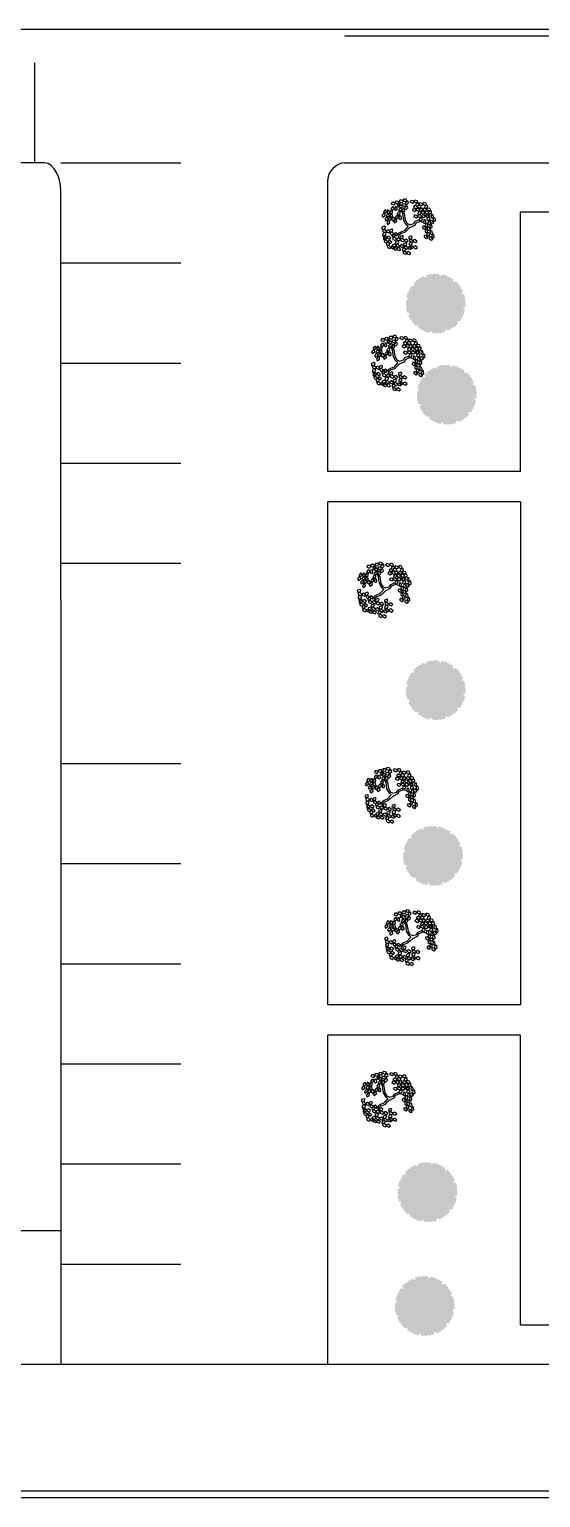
# Model space of a CAD drawing. Header units: millimetres. Extents: x -273369 to 399464, y -35443 to 194245.
# Drawn here: x -244532 to -229207, y -35443 to 8557 of the extents above; entities that cross this region are included whole.
import ezdxf

# ---------------------------------------------------------------- set-up
doc = ezdxf.new("R2010")
doc.units = ezdxf.units.MM
doc.linetypes.add('ACAD_ISO02W100', pattern=[15, 12, -3])
doc.layers.add('TREES', color=3, linetype='Continuous')

# ---------------------------------------------------------------- blocks, each defined once
blk = doc.blocks.new('R_TREE9')
at = {"layer": 'TREES', "color": 3}
for p, q in [((-1032, 688), (-960, 724)), ((-1028, 582), (-1032, 688)), ((-960, 724), (-923, 604)), ((-839, 667), (-757, 734)), ((-830, 606), (-839, 667)), ((-685, 698), (-758, 597)), ((-757, 734), (-685, 698)), ((-707, 879), (-583, 895)), ((-683, 802), (-707, 879)), ((-699, 992), (-617, 1059)), ((-690, 932), (-699, 992)), ((-618, 922), (-690, 932)), ((-579, 788), (-683, 802)), ((-681, 728), (-599, 795)), ((-672, 667), (-681, 728)), ((-600, 658), (-672, 667)), ((-545, 1024), (-618, 922)), ((-617, 1059), (-545, 1024)), ((-527, 760), (-600, 658)), ((-599, 795), (-527, 760)), ((-583, 895), (-540, 835)), ((-540, 835), (-579, 788)), ((-555, 754), (-431, 769)), ((-532, 676), (-555, 754)), ((-547, 867), (-465, 934)), ((-538, 807), (-547, 867)), ((-540, 1054), (-459, 1120)), ((-532, 993), (-540, 1054)), ((-466, 797), (-538, 807)), ((-460, 983), (-532, 993)), ((-427, 662), (-532, 676)), ((-393, 899), (-466, 797)), ((-465, 934), (-393, 899)), ((-386, 1085), (-460, 983)), ((-459, 1120), (-386, 1085)), ((-431, 769), (-388, 710)), ((-388, 710), (-427, 662)), ((-397, 672), (-273, 688)), ((-374, 595), (-397, 672)), ((-389, 786), (-307, 853)), ((-381, 725), (-389, 786)), ((-388, 928), (-307, 995)), ((-380, 868), (-388, 928)), ((-308, 716), (-381, 725)), ((-308, 858), (-380, 868)), ((-235, 960), (-308, 858)), ((-235, 817), (-308, 716)), ((-307, 995), (-235, 960)), ((-307, 853), (-235, 817)), ((-273, 688), (-231, 629)), ((-231, 847), (-149, 914)), ((-223, 786), (-231, 847)), ((-150, 777), (-223, 786)), ((-77, 878), (-150, 777)), ((-149, 914), (-77, 878)), ((3, 1024), (43, 1121)), ((39, 974), (3, 1024)), ((108, 1000), (39, 974)), ((43, 1121), (124, 1124)), ((124, 1124), (108, 1000)), ((126, 692), (166, 790)), ((162, 643), (126, 692)), ((143, 1027), (171, 1094)), ((222, 930), (143, 1027)), ((161, 858), (189, 926)), ((241, 761), (161, 858)), ((230, 669), (162, 643)), ((166, 790), (247, 793)), ((171, 1094), (232, 1087)), ((189, 926), (250, 918)), ((275, 991), (222, 930)), ((247, 793), (230, 669)), ((232, 1087), (275, 991)), ((294, 822), (241, 761)), ((250, 918), (294, 822)), ((266, 695), (294, 763)), ((345, 598), (266, 695)), ((278, 993), (318, 1090)), ((314, 943), (278, 993)), ((294, 763), (354, 755)), ((382, 969), (314, 943)), ((318, 1090), (399, 1093)), ((342, 580), (382, 677)), ((398, 659), (345, 598)), ((354, 755), (398, 659)), ((399, 1093), (382, 969)), ((382, 677), (463, 680)), ((418, 996), (445, 1063)), ((497, 899), (418, 996)), ((436, 827), (464, 895)), ((516, 730), (436, 827)), ((445, 1063), (506, 1056)), ((463, 680), (446, 556)), ((459, 955), (499, 1052)), ((495, 906), (459, 955)), ((464, 895), (525, 887)), ((482, 582), (510, 650)), ((563, 931), (495, 906)), ((550, 960), (497, 899)), ((499, 1052), (580, 1055)), ((506, 1056), (550, 960)), ((510, 650), (570, 643)), ((568, 791), (516, 730)), ((525, 887), (568, 791)), ((580, 1055), (563, 931)), ((570, 643), (614, 547)), ((599, 958), (626, 1026)), ((678, 861), (599, 958)), ((617, 789), (645, 857)), ((697, 693), (617, 789)), ((626, 1026), (687, 1018)), ((645, 857), (706, 849)), ((731, 922), (678, 861)), ((687, 1018), (731, 922)), ((749, 754), (697, 693)), ((698, 824), (739, 921)), ((734, 774), (698, 824)), ((706, 849), (749, 754)), ((803, 800), (734, 774)), ((739, 921), (819, 924)), ((768, 561), (809, 658)), ((819, 924), (803, 800)), ((809, 658), (889, 661)), ((838, 827), (866, 894)), ((918, 730), (838, 827)), ((857, 658), (885, 726)), ((936, 561), (857, 658)), ((866, 894), (927, 887)), ((889, 661), (873, 537)), ((885, 726), (945, 718)), ((970, 791), (918, 730)), ((927, 887), (970, 791)), ((945, 718), (989, 622)), ((-1172, 180), (-1100, 217)), ((-1168, 75), (-1172, 180)), ((-1115, 45), (-1168, 75)), ((-1125, 343), (-1053, 380)), ((-1121, 238), (-1125, 343)), ((-1068, 208), (-1121, 238)), ((-1063, 97), (-1115, 45)), ((-1100, 217), (-1063, 97)), ((-1083, 0), (-1020, 108)), ((-1079, 525), (-1007, 561)), ((-1075, 419), (-1079, 525)), ((-1021, 389), (-1075, 419)), ((-1016, 260), (-1068, 208)), ((-1053, 380), (-1016, 260)), ((-975, 552), (-1028, 582)), ((-970, 441), (-1021, 389)), ((-1020, 108), (-947, 106)), ((-1007, 561), (-970, 441)), ((-933, 47), (-1007, -28)), ((-989, 344), (-927, 453)), ((-914, 316), (-989, 344)), ((-923, 604), (-975, 552)), ((-962, 212), (-890, 248)), ((-958, 106), (-962, 212)), ((-905, 76), (-958, 106)), ((-947, 106), (-933, 47)), ((-927, 453), (-854, 450)), ((-915, 375), (-843, 411)), ((-911, 269), (-915, 375)), ((-839, 391), (-914, 316)), ((-858, 239), (-911, 269)), ((-853, 128), (-905, 76)), ((-890, 248), (-853, 128)), ((-873, 31), (-810, 140)), ((-797, 3), (-873, 31)), ((-806, 291), (-858, 239)), ((-854, 450), (-839, 391)), ((-847, 553), (-723, 569)), ((-824, 476), (-847, 553)), ((-843, 411), (-806, 291)), ((-758, 597), (-830, 606)), ((-719, 462), (-824, 476)), ((-810, 140), (-737, 137)), ((-723, 78), (-797, 3)), ((-795, 222), (-671, 238)), ((-771, 145), (-795, 222)), ((-786, 335), (-705, 402)), ((-778, 275), (-786, 335)), ((-705, 265), (-778, 275)), ((-667, 131), (-771, 145)), ((-737, 137), (-723, 78)), ((-723, 569), (-681, 510)), ((-681, 510), (-719, 462)), ((-705, 402), (-632, 367)), ((-632, 367), (-705, 265)), ((-671, 238), (-628, 178)), ((-628, 178), (-667, 131)), ((-545, 145), (-656, 220)), ((-545, 214), (-650, 277)), ((-628, 396), (-547, 463)), ((-620, 336), (-628, 396)), ((-547, 326), (-620, 336)), ((-547, 463), (-474, 428)), ((-474, 428), (-547, 326)), ((-253, 177), (-545, 214)), ((-258, 95), (-545, 145)), ((-462, 372), (-338, 388)), ((-438, 295), (-462, 372)), ((-453, 485), (-372, 552)), ((-445, 425), (-453, 485)), ((-372, 415), (-445, 425)), ((-334, 281), (-438, 295)), ((-269, 581), (-374, 595)), ((-372, 552), (-299, 517)), ((-299, 517), (-372, 415)), ((-338, 388), (-295, 328)), ((-295, 328), (-334, 281)), ((-295, 547), (-214, 613)), ((-287, 486), (-295, 547)), ((-214, 476), (-287, 486)), ((-231, 629), (-269, 581)), ((-101, 14), (-258, 95)), ((-60, 70), (-253, 177)), ((-214, 613), (-141, 578)), ((-141, 578), (-214, 476)), ((-60, -80), (-101, 14)), ((4, -11), (-60, 70)), ((4, -11), (197, 164)), ((63, -93), (174, 33)), ((174, 33), (267, 133)), ((197, 164), (256, 302)), ((256, 302), (308, 383)), ((267, 133), (320, 283)), ((284, 527), (312, 594)), ((364, 430), (284, 527)), ((308, 383), (367, 421)), ((312, 594), (373, 587)), ((320, 283), (408, 389)), ((378, 530), (342, 580)), ((416, 491), (364, 430)), ((367, 421), (390, 489)), ((373, 587), (416, 491)), ((446, 556), (378, 530)), ((400, 242), (441, 339)), ((436, 192), (400, 242)), ((408, 389), (507, 421)), ((505, 218), (436, 192)), ((441, 339), (521, 342)), ((561, 486), (482, 582)), ((500, 414), (528, 482)), ((580, 317), (500, 414)), ((521, 342), (505, 218)), ((528, 482), (589, 474)), ((540, 244), (568, 312)), ((620, 148), (540, 244)), ((559, 76), (587, 144)), ((638, -21), (559, 76)), ((614, 547), (561, 486)), ((568, 312), (629, 305)), ((632, 378), (580, 317)), ((587, 144), (647, 136)), ((589, 474), (632, 378)), ((672, 209), (620, 148)), ((629, 305), (672, 209)), ((691, 40), (638, -21)), ((640, 436), (680, 533)), ((676, 386), (640, 436)), ((647, 136), (691, 40)), ((744, 412), (676, 386)), ((680, 533), (761, 536)), ((722, 85), (762, 183)), ((757, 36), (722, 85)), ((761, 536), (744, 412)), ((826, 61), (757, 36)), ((762, 183), (843, 186)), ((804, 511), (768, 561)), ((780, 439), (808, 506)), ((859, 342), (780, 439)), ((798, 270), (826, 338)), ((878, 173), (798, 270)), ((873, 537), (804, 511)), ((808, 506), (868, 499)), ((826, 338), (887, 330)), ((843, 186), (826, 61)), ((912, 403), (859, 342)), ((861, 88), (889, 156)), ((941, -9), (861, 88)), ((868, 499), (912, 403)), ((930, 234), (878, 173)), ((887, 330), (930, 234)), ((889, 156), (950, 148)), ((908, 564), (936, 631)), ((988, 467), (908, 564)), ((927, 395), (955, 463)), ((1006, 298), (927, 395)), ((936, 631), (997, 624)), ((989, 622), (936, 561)), ((994, 52), (941, -9)), ((944, 135), (984, 233)), ((979, 86), (944, 135)), ((950, 148), (994, 52)), ((955, 463), (1015, 455)), ((1048, 111), (979, 86)), ((984, 233), (1065, 236)), ((1040, 528), (988, 467)), ((997, 624), (1040, 528)), ((1059, 359), (1006, 298)), ((1015, 455), (1059, 359)), ((1065, 236), (1048, 111)), ((1083, 138), (1111, 206)), ((1163, 41), (1083, 138)), ((1102, -31), (1130, 37)), ((1111, 206), (1172, 198)), ((1130, 37), (1191, 30)), ((1216, 102), (1163, 41)), ((1172, 198), (1216, 102)), ((1191, 30), (1234, -66)), ((-1131, -311), (-1068, -261)), ((-1105, -413), (-1131, -311)), ((-1119, -142), (-1057, -91)), ((-1093, -244), (-1119, -142)), ((-1046, -431), (-1105, -413)), ((-1035, -262), (-1093, -244)), ((-1007, -28), (-1083, 0)), ((-1068, -261), (-1007, -370)), ((-1057, -91), (-996, -201)), ((-1007, -370), (-1046, -431)), ((-996, -201), (-1035, -262)), ((-1014, -524), (-952, -473)), ((-988, -626), (-1014, -524)), ((-1005, -469), (-967, -350)), ((-926, -480), (-1005, -469)), ((-930, -644), (-988, -626)), ((-967, -350), (-895, -336)), ((-952, -473), (-890, -582)), ((-890, -582), (-930, -644)), ((-869, -392), (-926, -480)), ((-903, -461), (-840, -411)), ((-877, -563), (-903, -461)), ((-895, -336), (-869, -392)), ((-892, -292), (-829, -241)), ((-866, -394), (-892, -292)), ((-819, -582), (-877, -563)), ((-807, -412), (-866, -394)), ((-840, -411), (-779, -520)), ((-829, -241), (-768, -351)), ((-779, -520), (-819, -582)), ((-768, -351), (-807, -412)), ((-778, -619), (-740, -500)), ((-698, -630), (-778, -619)), ((-769, -405), (-706, -354)), ((-743, -507), (-769, -405)), ((-757, -236), (-695, -185)), ((-731, -338), (-757, -236)), ((-684, -525), (-743, -507)), ((-740, -500), (-668, -487)), ((-673, -356), (-731, -338)), ((-706, -354), (-645, -464)), ((-641, -542), (-698, -630)), ((-695, -185), (-633, -294)), ((-645, -464), (-684, -525)), ((-633, -294), (-673, -356)), ((-668, -487), (-641, -542)), ((-643, -563), (-605, -444)), ((-564, -574), (-643, -563)), ((-641, -618), (-578, -567)), ((-614, -720), (-641, -618)), ((-605, -444), (-533, -430)), ((-578, -567), (-517, -676)), ((-507, -485), (-564, -574)), ((-533, -430), (-507, -485)), ((-500, -468), (-437, -417)), ((-474, -570), (-500, -468)), ((-494, -630), (-432, -579)), ((-468, -732), (-494, -630)), ((-489, -299), (-426, -248)), ((-463, -401), (-489, -299)), ((-416, -588), (-474, -570)), ((-404, -419), (-463, -401)), ((-437, -417), (-376, -526)), ((-432, -579), (-371, -689)), ((-426, -248), (-365, -357)), ((-376, -526), (-416, -588)), ((-365, -357), (-404, -419)), ((-375, -626), (-337, -506)), ((-295, -637), (-375, -626)), ((-337, -506), (-265, -493)), ((-238, -548), (-295, -637)), ((-212, -318), (-293, -518)), ((-265, -493), (-238, -548)), ((-147, -355), (-223, -549)), ((-223, -549), (-177, -650)), ((-112, -255), (-212, -318)), ((-48, -312), (-147, -355)), ((-60, -80), (-112, -255)), ((63, -93), (-48, -312)), ((424, -140), (464, -43)), ((460, -190), (424, -140)), ((528, -164), (460, -190)), ((464, -43), (545, -40)), ((545, -40), (528, -164)), ((564, -137), (591, -70)), ((643, -234), (564, -137)), ((582, -306), (610, -238)), ((662, -403), (582, -306)), ((591, -70), (652, -77)), ((610, -238), (671, -246)), ((696, -173), (643, -234)), ((652, -77), (696, -173)), ((714, -342), (662, -403)), ((671, -246), (714, -342)), ((692, -153), (733, -55)), ((728, -202), (692, -153)), ((797, -176), (728, -202)), ((733, -55), (813, -52)), ((813, -52), (797, -176)), ((832, -150), (860, -82)), ((912, -247), (832, -150)), ((851, -318), (879, -251)), ((930, -415), (851, -318)), ((860, -82), (921, -90)), ((879, -251), (939, -258)), ((880, -81), (908, -13)), ((959, -177), (880, -81)), ((908, -13), (969, -20)), ((964, -186), (912, -247)), ((921, -90), (964, -186)), ((983, -354), (930, -415)), ((939, -258), (983, -354)), ((1012, -116), (959, -177)), ((969, -20), (1012, -116)), ((1181, -127), (1102, -31)), ((1234, -66), (1181, -127)), ((-1026, -693), (-963, -642)), ((-1000, -795), (-1026, -693)), ((-941, -813), (-1000, -795)), ((-963, -642), (-902, -752)), ((-902, -752), (-941, -813)), ((-900, -851), (-862, -732)), ((-821, -862), (-900, -851)), ((-862, -732), (-790, -718)), ((-764, -773), (-821, -862)), ((-790, -718), (-764, -773)), ((-786, -862), (-724, -811)), ((-760, -964), (-786, -862)), ((-775, -693), (-712, -642)), ((-749, -795), (-775, -693)), ((-702, -982), (-760, -964)), ((-690, -813), (-749, -795)), ((-724, -811), (-662, -920)), ((-712, -642), (-651, -751)), ((-662, -920), (-702, -982)), ((-651, -751), (-690, -813)), ((-661, -1020), (-623, -901)), ((-581, -1031), (-661, -1020)), ((-652, -787), (-589, -736)), ((-626, -889), (-652, -787)), ((-567, -907), (-626, -889)), ((-623, -901), (-551, -887)), ((-556, -738), (-614, -720)), ((-589, -736), (-528, -845)), ((-524, -942), (-581, -1031)), ((-528, -845), (-567, -907)), ((-517, -676), (-556, -738)), ((-551, -887), (-524, -942)), ((-527, -945), (-488, -825)), ((-447, -956), (-527, -945)), ((-519, -1024), (-394, -1012)), ((-498, -1102), (-519, -1024)), ((-506, -799), (-443, -749)), ((-480, -901), (-506, -799)), ((-394, -1119), (-498, -1102)), ((-488, -825), (-417, -812)), ((-421, -920), (-480, -901)), ((-410, -750), (-468, -732)), ((-390, -867), (-447, -956)), ((-443, -749), (-382, -858)), ((-382, -858), (-421, -920)), ((-417, -812), (-390, -867)), ((-371, -689), (-410, -750)), ((-394, -1012), (-354, -1073)), ((-354, -1073), (-394, -1119)), ((-380, -957), (-342, -838)), ((-301, -968), (-380, -957)), ((-369, -1103), (-244, -1091)), ((-348, -1181), (-369, -1103)), ((-244, -1198), (-348, -1181)), ((-342, -838), (-270, -825)), ((-244, -880), (-301, -968)), ((-285, -692), (-161, -680)), ((-264, -770), (-285, -692)), ((-270, -825), (-244, -880)), ((-160, -787), (-264, -770)), ((-246, -1047), (-229, -975)), ((-153, -1130), (-246, -1047)), ((-244, -1091), (-204, -1152)), ((-204, -1152), (-244, -1198)), ((-229, -975), (-168, -973)), ((-227, -886), (-102, -874)), ((-206, -964), (-227, -886)), ((-102, -981), (-206, -964)), ((-168, -973), (-110, -1061)), ((-161, -680), (-120, -741)), ((-120, -741), (-160, -787)), ((-110, -1061), (-153, -1130)), ((-135, -771), (-10, -759)), ((-114, -849), (-135, -771)), ((-10, -866), (-114, -849)), ((-102, -874), (-62, -935)), ((-62, -935), (-102, -981)), ((-77, -965), (48, -953)), ((-56, -1043), (-77, -965)), ((48, -1060), (-56, -1043)), ((-13, -715), (4, -644)), ((81, -798), (-13, -715)), ((-10, -759), (30, -820)), ((30, -820), (-10, -866)), ((4, -644), (65, -642)), ((46, -909), (63, -838)), ((139, -992), (46, -909)), ((48, -953), (89, -1014)), ((89, -1014), (48, -1060)), ((63, -838), (124, -836)), ((65, -642), (124, -729)), ((124, -729), (81, -798)), ((118, -761), (242, -749)), ((139, -839), (118, -761)), ((124, -836), (182, -923)), ((243, -856), (139, -839)), ((182, -923), (139, -992)), ((194, -974), (318, -962)), ((215, -1052), (194, -974)), ((319, -1069), (215, -1052)), ((242, -749), (283, -810)), ((283, -810), (243, -856)), ((268, -840), (393, -828)), ((289, -918), (268, -840)), ((393, -935), (289, -918)), ((318, -962), (359, -1023)), ((359, -1023), (319, -1069)), ((344, -1053), (469, -1041)), ((365, -1130), (344, -1053)), ((469, -1148), (365, -1130)), ((390, -784), (407, -712)), ((484, -867), (390, -784)), ((393, -828), (433, -889)), ((433, -889), (393, -935)), ((407, -712), (468, -710)), ((466, -996), (483, -925)), ((560, -1079), (466, -996)), ((468, -710), (527, -798)), ((469, -1041), (509, -1102)), ((509, -1102), (469, -1148)), ((483, -925), (544, -923)), ((527, -798), (484, -867)), ((544, -923), (603, -1011)), ((603, -1011), (560, -1079))]:
    blk.add_line(p, q, dxfattribs=at)

msp = doc.modelspace()

# ---------------------------------------------------------------- hatches: boundary and pattern name
h = msp.add_hatch(color=256)
h.dxf.hatch_style = 1
h.set_gradient(color1=(153, 204, 0), color2=(51, 51, 51), rotation=208, tint=1)
h.paths.add_polyline_path([(-232325.913, -560.014), (-232361.756, -538.459), (-232386.847, -553.486), (-232440.029, -553.332), (-232476.19, -485.907), (-232505.135, -485.907), (-232517.032, -527.978), (-232562.103, -534.358), (-232610.81, -507.611), (-232647.596, -515.451), (-232681.548, -493.794), (-232692.998, -472.362), (-232779.753, -452.157), (-232800.017, -415.568), (-232829.259, -416.037), (-232875.24, -389.312), (-232872.843, -312.84), (-232897.91, -298.367), (-232929.249, -328.854), (-232971.472, -311.844), (-233000.279, -264.326), (-233036.057, -252.723), (-233054.632, -216.992), (-233053.832, -192.706), (-233118.862, -131.83), (-233118.116, -90.012), (-233143.675, -75.796), (-233170.133, -29.662), (-233129.821, 35.367), (-233144.294, 60.434), (-233186.678, 49.701), (-233214.738, 85.544), (-233215.928, 141.099), (-233241.11, 169.037), (-233239.331, 209.269), (-233226.496, 229.901), (-233252.375, 315.135), (-233230.82, 350.979), (-233245.847, 376.069), (-233245.693, 429.251), (-233178.267, 465.412), (-233178.267, 494.357), (-233220.339, 506.254), (-233226.719, 551.325), (-233199.972, 600.032), (-233207.811, 636.818), (-233186.155, 670.77), (-233164.723, 682.22), (-233144.518, 768.975), (-233107.929, 789.239), (-233108.398, 818.482), (-233081.673, 864.462), (-233005.2, 862.065), (-232990.728, 887.132), (-233021.215, 918.471), (-233004.204, 960.694), (-232956.687, 989.501), (-232945.084, 1025.279), (-232909.352, 1043.854), (-232885.067, 1043.054), (-232824.191, 1108.084), (-232782.372, 1107.338), (-232768.157, 1132.897), (-232722.023, 1159.355), (-232656.994, 1119.043), (-232631.927, 1133.516), (-232642.66, 1175.9), (-232606.817, 1203.96), (-232551.262, 1205.15), (-232523.324, 1230.332), (-232483.092, 1228.553), (-232462.46, 1215.718), (-232377.226, 1241.597), (-232341.382, 1220.042), (-232316.292, 1235.069), (-232263.11, 1234.915), (-232226.948, 1167.49), (-232198.004, 1167.49), (-232186.107, 1209.561), (-232141.036, 1215.941), (-232092.329, 1189.194), (-232055.543, 1197.034), (-232021.591, 1175.377), (-232010.141, 1153.945), (-231923.386, 1133.74), (-231903.122, 1097.151), (-231873.879, 1097.62), (-231827.899, 1070.895), (-231830.295, 994.423), (-231805.229, 979.95), (-231773.89, 1010.437), (-231731.667, 993.427), (-231702.86, 945.909), (-231667.082, 934.306), (-231648.507, 898.575), (-231649.306, 874.289), (-231584.277, 813.413), (-231585.022, 771.595), (-231559.463, 757.379), (-231533.006, 711.245), (-231573.317, 646.216), (-231558.845, 621.149), (-231516.461, 631.882), (-231488.401, 596.039), (-231487.211, 540.484), (-231462.029, 512.546), (-231463.808, 472.314), (-231476.643, 451.682), (-231450.764, 366.448), (-231472.319, 330.604), (-231457.292, 305.514), (-231457.446, 252.332), (-231524.871, 216.171), (-231524.871, 187.226), (-231482.799, 175.329), (-231476.42, 130.258), (-231503.167, 81.551), (-231495.327, 44.765), (-231516.984, 10.813), (-231538.416, -0.637), (-231558.621, -87.392), (-231595.21, -107.656), (-231594.741, -136.899), (-231621.466, -182.879), (-231697.938, -180.482), (-231712.411, -205.549), (-231681.924, -236.888), (-231698.934, -279.111), (-231746.451, -307.918), (-231758.055, -343.696), (-231793.786, -362.271), (-231818.072, -361.471), (-231878.948, -426.501), (-231920.766, -425.756), (-231934.982, -451.315), (-231981.116, -477.772), (-232046.145, -437.461), (-232071.212, -451.933), (-232060.479, -494.317), (-232096.322, -522.377), (-232151.877, -523.567), (-232179.815, -548.749), (-232220.046, -546.97), (-232240.679, -534.135)])
h = msp.add_hatch(color=256)
h.dxf.hatch_style = 1
h.set_gradient(color1=(153, 204, 0), color2=(51, 51, 51), rotation=208, tint=1)
h.paths.add_polyline_path([(-231994.666, -3290.96), (-232030.509, -3269.406), (-232055.6, -3284.433), (-232108.782, -3284.279), (-232144.943, -3216.853), (-232173.888, -3216.853), (-232185.785, -3258.925), (-232230.856, -3265.305), (-232279.562, -3238.557), (-232316.349, -3246.397), (-232350.301, -3224.741), (-232361.751, -3203.309), (-232448.506, -3183.103), (-232468.77, -3146.515), (-232498.012, -3146.983), (-232543.992, -3120.259), (-232541.596, -3043.786), (-232566.663, -3029.314), (-232598.002, -3059.801), (-232640.224, -3042.79), (-232669.032, -2995.273), (-232704.81, -2983.669), (-232723.385, -2947.938), (-232722.585, -2923.652), (-232787.614, -2862.777), (-232786.869, -2820.958), (-232812.428, -2806.743), (-232838.886, -2760.608), (-232798.574, -2695.579), (-232813.046, -2670.512), (-232855.43, -2681.245), (-232883.491, -2645.402), (-232884.68, -2589.848), (-232909.863, -2561.91), (-232908.084, -2521.678), (-232895.248, -2501.046), (-232921.127, -2415.811), (-232899.573, -2379.968), (-232914.6, -2354.878), (-232914.446, -2301.695), (-232847.02, -2265.534), (-232847.02, -2236.589), (-232889.092, -2224.692), (-232895.472, -2179.621), (-232868.725, -2130.915), (-232876.564, -2094.128), (-232854.908, -2060.176), (-232833.476, -2048.726), (-232813.27, -1961.971), (-232776.682, -1941.707), (-232777.151, -1912.465), (-232750.426, -1866.485), (-232673.953, -1868.881), (-232659.481, -1843.814), (-232689.968, -1812.475), (-232672.957, -1770.253), (-232625.44, -1741.445), (-232613.836, -1705.667), (-232578.105, -1687.092), (-232553.82, -1687.892), (-232492.944, -1622.863), (-232451.125, -1623.608), (-232436.91, -1598.049), (-232390.775, -1571.591), (-232325.746, -1611.903), (-232300.679, -1597.431), (-232311.412, -1555.047), (-232275.57, -1526.986), (-232220.015, -1525.797), (-232192.077, -1500.614), (-232151.845, -1502.393), (-232131.213, -1515.229), (-232045.978, -1489.35), (-232010.135, -1510.904), (-231985.045, -1495.877), (-231931.862, -1496.031), (-231895.701, -1563.457), (-231866.756, -1563.457), (-231854.859, -1521.385), (-231809.789, -1515.005), (-231761.082, -1541.753), (-231724.296, -1533.913), (-231690.343, -1555.569), (-231678.893, -1577.001), (-231592.138, -1597.207), (-231571.874, -1633.795), (-231542.632, -1633.327), (-231496.652, -1660.051), (-231499.048, -1736.524), (-231473.981, -1750.996), (-231442.642, -1720.509), (-231400.42, -1737.52), (-231371.612, -1785.037), (-231335.835, -1796.641), (-231317.259, -1832.372), (-231318.059, -1856.658), (-231253.03, -1917.533), (-231253.775, -1959.352), (-231228.216, -1973.567), (-231201.758, -2019.702), (-231242.07, -2084.731), (-231227.598, -2109.798), (-231185.214, -2099.065), (-231157.153, -2134.908), (-231155.964, -2190.462), (-231130.781, -2218.401), (-231132.56, -2258.632), (-231145.396, -2279.264), (-231119.517, -2364.499), (-231141.071, -2400.342), (-231126.044, -2425.433), (-231126.198, -2478.615), (-231193.624, -2514.776), (-231193.624, -2543.721), (-231151.552, -2555.618), (-231145.172, -2600.689), (-231171.92, -2649.395), (-231164.08, -2686.182), (-231185.736, -2720.134), (-231207.168, -2731.584), (-231227.374, -2818.339), (-231263.962, -2838.603), (-231263.494, -2867.845), (-231290.218, -2913.825), (-231366.691, -2911.429), (-231381.163, -2936.496), (-231350.677, -2967.835), (-231367.687, -3010.057), (-231415.204, -3038.865), (-231426.808, -3074.643), (-231462.539, -3093.218), (-231486.825, -3092.418), (-231547.701, -3157.447), (-231589.519, -3156.702), (-231603.734, -3182.261), (-231649.869, -3208.719), (-231714.898, -3168.407), (-231739.965, -3182.879), (-231729.232, -3225.263), (-231765.075, -3253.324), (-231820.629, -3254.513), (-231848.568, -3279.696), (-231888.799, -3277.917), (-231909.431, -3265.081)])
h = msp.add_hatch(color=256)
h.dxf.hatch_style = 1
h.set_gradient(color1=(153, 204, 0), color2=(51, 51, 51), rotation=208, tint=1)
h.paths.add_polyline_path([(-232325.913, -12145.848), (-232361.756, -12124.293), (-232386.847, -12139.32), (-232440.029, -12139.166), (-232476.19, -12071.741), (-232505.135, -12071.741), (-232517.032, -12113.813), (-232562.103, -12120.192), (-232610.81, -12093.445), (-232647.596, -12101.285), (-232681.548, -12079.628), (-232692.998, -12058.196), (-232779.753, -12037.991), (-232800.017, -12001.402), (-232829.259, -12001.871), (-232875.24, -11975.146), (-232872.843, -11898.674), (-232897.91, -11884.201), (-232929.249, -11914.688), (-232971.472, -11897.678), (-233000.279, -11850.161), (-233036.057, -11838.557), (-233054.632, -11802.826), (-233053.832, -11778.54), (-233118.862, -11717.664), (-233118.116, -11675.846), (-233143.675, -11661.63), (-233170.133, -11615.496), (-233129.821, -11550.467), (-233144.294, -11525.4), (-233186.678, -11536.133), (-233214.738, -11500.29), (-233215.928, -11444.735), (-233241.11, -11416.797), (-233239.331, -11376.565), (-233226.496, -11355.933), (-233252.375, -11270.699), (-233230.82, -11234.855), (-233245.847, -11209.765), (-233245.693, -11156.583), (-233178.267, -11120.422), (-233178.267, -11091.477), (-233220.339, -11079.58), (-233226.719, -11034.509), (-233199.972, -10985.802), (-233207.811, -10949.016), (-233186.155, -10915.064), (-233164.723, -10903.614), (-233144.518, -10816.859), (-233107.929, -10796.595), (-233108.398, -10767.352), (-233081.673, -10721.372), (-233005.2, -10723.769), (-232990.728, -10698.702), (-233021.215, -10667.363), (-233004.204, -10625.14), (-232956.687, -10596.333), (-232945.084, -10560.555), (-232909.352, -10541.98), (-232885.067, -10542.78), (-232824.191, -10477.75), (-232782.372, -10478.496), (-232768.157, -10452.937), (-232722.023, -10426.479), (-232656.994, -10466.791), (-232631.927, -10452.318), (-232642.66, -10409.934), (-232606.817, -10381.874), (-232551.262, -10380.684), (-232523.324, -10355.502), (-232483.092, -10357.281), (-232462.46, -10370.116), (-232377.226, -10344.237), (-232341.382, -10365.792), (-232316.292, -10350.765), (-232263.11, -10350.919), (-232226.948, -10418.344), (-232198.004, -10418.344), (-232186.107, -10376.273), (-232141.036, -10369.893), (-232092.329, -10396.64), (-232055.543, -10388.8), (-232021.591, -10410.457), (-232010.141, -10431.889), (-231923.386, -10452.094), (-231903.122, -10488.683), (-231873.879, -10488.214), (-231827.899, -10514.939), (-231830.295, -10591.411), (-231805.229, -10605.884), (-231773.89, -10575.397), (-231731.667, -10592.407), (-231702.86, -10639.925), (-231667.082, -10651.528), (-231648.507, -10687.26), (-231649.306, -10711.545), (-231584.277, -10772.421), (-231585.022, -10814.24), (-231559.463, -10828.455), (-231533.006, -10874.589), (-231573.317, -10939.618), (-231558.845, -10964.685), (-231516.461, -10953.952), (-231488.401, -10989.795), (-231487.211, -11045.35), (-231462.029, -11073.288), (-231463.808, -11113.52), (-231476.643, -11134.152), (-231450.764, -11219.386), (-231472.319, -11255.23), (-231457.292, -11280.32), (-231457.446, -11333.502), (-231524.871, -11369.663), (-231524.871, -11398.608), (-231482.799, -11410.505), (-231476.42, -11455.576), (-231503.167, -11504.283), (-231495.327, -11541.069), (-231516.984, -11575.021), (-231538.416, -11586.471), (-231558.621, -11673.226), (-231595.21, -11693.49), (-231594.741, -11722.733), (-231621.466, -11768.713), (-231697.938, -11766.317), (-231712.411, -11791.383), (-231681.924, -11822.722), (-231698.934, -11864.945), (-231746.451, -11893.752), (-231758.055, -11929.53), (-231793.786, -11948.105), (-231818.072, -11947.305), (-231878.948, -12012.335), (-231920.766, -12011.59), (-231934.982, -12037.149), (-231981.116, -12063.606), (-232046.145, -12023.295), (-232071.212, -12037.767), (-232060.479, -12080.151), (-232096.322, -12108.211), (-232151.877, -12109.401), (-232179.815, -12134.583), (-232220.046, -12132.804), (-232240.679, -12119.969)])
h = msp.add_hatch(color=256)
h.dxf.hatch_style = 1
h.set_gradient(color1=(153, 204, 0), color2=(51, 51, 51), rotation=208, tint=1)
h.paths.add_polyline_path([(-232408.725, -17111.205), (-232444.568, -17089.65), (-232469.659, -17104.678), (-232522.841, -17104.523), (-232559.002, -17037.098), (-232587.947, -17037.098), (-232599.844, -17079.17), (-232644.915, -17085.55), (-232693.621, -17058.802), (-232730.408, -17066.642), (-232764.36, -17044.986), (-232775.81, -17023.554), (-232862.565, -17003.348), (-232882.829, -16966.76), (-232912.071, -16967.228), (-232958.051, -16940.504), (-232955.655, -16864.031), (-232980.722, -16849.559), (-233012.061, -16880.045), (-233054.284, -16863.035), (-233083.091, -16815.518), (-233118.869, -16803.914), (-233137.444, -16768.183), (-233136.644, -16743.897), (-233201.673, -16683.021), (-233200.928, -16641.203), (-233226.487, -16626.987), (-233252.945, -16580.853), (-233212.633, -16515.824), (-233227.106, -16490.757), (-233269.489, -16501.49), (-233297.55, -16465.647), (-233298.739, -16410.092), (-233323.922, -16382.154), (-233322.143, -16341.923), (-233309.307, -16321.291), (-233335.186, -16236.056), (-233313.632, -16200.213), (-233328.659, -16175.122), (-233328.505, -16121.94), (-233261.079, -16085.779), (-233261.079, -16056.834), (-233303.151, -16044.937), (-233309.531, -15999.866), (-233282.784, -15951.16), (-233290.623, -15914.373), (-233268.967, -15880.421), (-233247.535, -15868.971), (-233227.33, -15782.216), (-233190.741, -15761.952), (-233191.21, -15732.71), (-233164.485, -15686.73), (-233088.012, -15689.126), (-233073.54, -15664.059), (-233104.027, -15632.72), (-233087.016, -15590.498), (-233039.499, -15561.69), (-233027.895, -15525.912), (-232992.164, -15507.337), (-232967.879, -15508.137), (-232907.003, -15443.108), (-232865.184, -15443.853), (-232850.969, -15418.294), (-232804.835, -15391.836), (-232739.805, -15432.148), (-232714.739, -15417.675), (-232725.471, -15375.292), (-232689.629, -15347.231), (-232634.074, -15346.042), (-232606.136, -15320.859), (-232565.904, -15322.638), (-232545.272, -15335.474), (-232460.037, -15309.595), (-232424.194, -15331.149), (-232399.104, -15316.122), (-232345.921, -15316.276), (-232309.76, -15383.702), (-232280.816, -15383.702), (-232268.919, -15341.63), (-232223.848, -15335.25), (-232175.141, -15361.997), (-232138.355, -15354.158), (-232104.403, -15375.814), (-232092.952, -15397.246), (-232006.198, -15417.451), (-231985.934, -15454.04), (-231956.691, -15453.571), (-231910.711, -15480.296), (-231913.107, -15556.769), (-231888.04, -15571.241), (-231856.701, -15540.754), (-231814.479, -15557.765), (-231785.671, -15605.282), (-231749.894, -15616.886), (-231731.318, -15652.617), (-231732.118, -15676.902), (-231667.089, -15737.778), (-231667.834, -15779.597), (-231642.275, -15793.812), (-231615.818, -15839.946), (-231656.129, -15904.976), (-231641.657, -15930.043), (-231599.273, -15919.31), (-231571.213, -15955.152), (-231570.023, -16010.707), (-231544.841, -16038.645), (-231546.619, -16078.877), (-231559.455, -16099.509), (-231533.576, -16184.744), (-231555.131, -16220.587), (-231540.104, -16245.677), (-231540.258, -16298.86), (-231607.683, -16335.021), (-231607.683, -16363.965), (-231565.611, -16375.862), (-231559.231, -16420.933), (-231585.979, -16469.64), (-231578.139, -16506.426), (-231599.796, -16540.379), (-231621.227, -16551.829), (-231641.433, -16638.584), (-231678.021, -16658.847), (-231677.553, -16688.09), (-231704.277, -16734.07), (-231780.75, -16731.674), (-231795.223, -16756.741), (-231764.736, -16788.08), (-231781.746, -16830.302), (-231829.263, -16859.11), (-231840.867, -16894.887), (-231876.598, -16913.463), (-231900.884, -16912.663), (-231961.76, -16977.692), (-232003.578, -16976.947), (-232017.794, -17002.506), (-232063.928, -17028.963), (-232128.957, -16988.652), (-232154.024, -17003.124), (-232143.291, -17045.508), (-232179.134, -17073.569), (-232234.689, -17074.758), (-232262.627, -17099.94), (-232302.858, -17098.162), (-232323.49, -17085.326)])
h = msp.add_hatch(color=256)
h.dxf.hatch_style = 1
h.set_gradient(color1=(153, 204, 0), color2=(51, 51, 51), rotation=208, tint=1)
h.paths.add_polyline_path([(-232573.787, -27187.856), (-232609.63, -27166.301), (-232634.721, -27181.329), (-232687.903, -27181.174), (-232724.064, -27113.749), (-232753.009, -27113.749), (-232764.906, -27155.821), (-232809.977, -27162.201), (-232858.683, -27135.453), (-232895.47, -27143.293), (-232929.422, -27121.636), (-232940.872, -27100.205), (-233027.627, -27079.999), (-233047.891, -27043.411), (-233077.133, -27043.879), (-233123.113, -27017.155), (-233120.717, -26940.682), (-233145.784, -26926.21), (-233177.123, -26956.696), (-233219.345, -26939.686), (-233248.153, -26892.169), (-233283.931, -26880.565), (-233302.506, -26844.834), (-233301.706, -26820.548), (-233366.735, -26759.672), (-233365.99, -26717.854), (-233391.549, -26703.638), (-233418.007, -26657.504), (-233377.695, -26592.475), (-233392.168, -26567.408), (-233434.551, -26578.141), (-233462.612, -26542.298), (-233463.801, -26486.743), (-233488.984, -26458.805), (-233487.205, -26418.574), (-233474.369, -26397.942), (-233500.248, -26312.707), (-233478.694, -26276.864), (-233493.721, -26251.773), (-233493.567, -26198.591), (-233426.141, -26162.43), (-233426.141, -26133.485), (-233468.213, -26121.588), (-233474.593, -26076.517), (-233447.846, -26027.811), (-233455.685, -25991.024), (-233434.029, -25957.072), (-233412.597, -25945.622), (-233392.391, -25858.867), (-233355.803, -25838.603), (-233356.272, -25809.361), (-233329.547, -25763.381), (-233253.074, -25765.777), (-233238.602, -25740.71), (-233269.089, -25709.371), (-233252.078, -25667.149), (-233204.561, -25638.341), (-233192.957, -25602.563), (-233157.226, -25583.988), (-233132.941, -25584.788), (-233072.065, -25519.759), (-233030.246, -25520.504), (-233016.031, -25494.945), (-232969.896, -25468.487), (-232904.867, -25508.799), (-232879.8, -25494.326), (-232890.533, -25451.943), (-232854.691, -25423.882), (-232799.136, -25422.693), (-232771.198, -25397.51), (-232730.966, -25399.289), (-232710.334, -25412.125), (-232625.099, -25386.246), (-232589.256, -25407.8), (-232564.166, -25392.773), (-232510.983, -25392.927), (-232474.822, -25460.353), (-232445.878, -25460.353), (-232433.981, -25418.281), (-232388.91, -25411.901), (-232340.203, -25438.648), (-232303.417, -25430.809), (-232269.464, -25452.465), (-232258.014, -25473.897), (-232171.259, -25494.102), (-232150.996, -25530.691), (-232121.753, -25530.222), (-232075.773, -25556.947), (-232078.169, -25633.42), (-232053.102, -25647.892), (-232021.763, -25617.405), (-231979.541, -25634.416), (-231950.733, -25681.933), (-231914.956, -25693.537), (-231896.38, -25729.268), (-231897.18, -25753.553), (-231832.151, -25814.429), (-231832.896, -25856.248), (-231807.337, -25870.463), (-231780.879, -25916.597), (-231821.191, -25981.627), (-231806.719, -26006.694), (-231764.335, -25995.961), (-231736.274, -26031.803), (-231735.085, -26087.358), (-231709.903, -26115.296), (-231711.681, -26155.528), (-231724.517, -26176.16), (-231698.638, -26261.395), (-231720.192, -26297.238), (-231705.165, -26322.328), (-231705.32, -26375.511), (-231772.745, -26411.672), (-231772.745, -26440.616), (-231730.673, -26452.513), (-231724.293, -26497.584), (-231751.041, -26546.291), (-231743.201, -26583.077), (-231764.857, -26617.03), (-231786.289, -26628.48), (-231806.495, -26715.235), (-231843.083, -26735.498), (-231842.615, -26764.741), (-231869.339, -26810.721), (-231945.812, -26808.325), (-231960.284, -26833.392), (-231929.798, -26864.731), (-231946.808, -26906.953), (-231994.325, -26935.761), (-232005.929, -26971.538), (-232041.66, -26990.114), (-232065.946, -26989.314), (-232126.822, -27054.343), (-232168.64, -27053.598), (-232182.856, -27079.157), (-232228.99, -27105.614), (-232294.019, -27065.303), (-232319.086, -27079.775), (-232308.353, -27122.159), (-232344.196, -27150.219), (-232399.751, -27151.409), (-232427.689, -27176.591), (-232467.92, -27174.813), (-232488.552, -27161.977)])
h = msp.add_hatch(color=256)
h.dxf.hatch_style = 1
h.set_gradient(color1=(153, 204, 0), color2=(51, 51, 51), rotation=208, tint=1)
h.paths.add_polyline_path([(-232657.161, -30600.425), (-232693.004, -30578.871), (-232718.094, -30593.898), (-232771.277, -30593.744), (-232807.438, -30526.318), (-232836.382, -30526.318), (-232848.279, -30568.39), (-232893.35, -30574.77), (-232942.057, -30548.022), (-232978.843, -30555.862), (-233012.795, -30534.206), (-233024.246, -30512.774), (-233111, -30492.568), (-233131.264, -30455.98), (-233160.507, -30456.448), (-233206.487, -30429.724), (-233204.091, -30353.251), (-233229.158, -30338.779), (-233260.496, -30369.265), (-233302.719, -30352.255), (-233331.526, -30304.738), (-233367.304, -30293.134), (-233385.879, -30257.403), (-233385.08, -30233.117), (-233450.109, -30172.241), (-233449.364, -30130.423), (-233474.923, -30116.208), (-233501.38, -30070.073), (-233461.069, -30005.044), (-233475.541, -29979.977), (-233517.925, -29990.71), (-233545.985, -29954.867), (-233547.175, -29899.313), (-233572.357, -29871.374), (-233570.578, -29831.143), (-233557.743, -29810.511), (-233583.622, -29725.276), (-233562.067, -29689.433), (-233577.094, -29664.342), (-233576.94, -29611.16), (-233509.515, -29574.999), (-233509.515, -29546.054), (-233551.587, -29534.157), (-233557.966, -29489.086), (-233531.219, -29440.38), (-233539.059, -29403.593), (-233517.402, -29369.641), (-233495.97, -29358.191), (-233475.765, -29271.436), (-233439.177, -29251.172), (-233439.645, -29221.93), (-233412.921, -29175.95), (-233336.448, -29178.346), (-233321.975, -29153.279), (-233352.462, -29121.94), (-233335.452, -29079.718), (-233287.935, -29050.91), (-233276.331, -29015.132), (-233240.6, -28996.557), (-233216.314, -28997.357), (-233155.438, -28932.328), (-233113.62, -28933.073), (-233099.404, -28907.514), (-233053.27, -28881.056), (-232988.241, -28921.368), (-232963.174, -28906.896), (-232973.907, -28864.512), (-232938.064, -28836.451), (-232882.509, -28835.262), (-232854.571, -28810.079), (-232814.34, -28811.858), (-232793.708, -28824.694), (-232708.473, -28798.815), (-232672.63, -28820.369), (-232647.539, -28805.342), (-232594.357, -28805.496), (-232558.196, -28872.922), (-232529.251, -28872.922), (-232517.354, -28830.85), (-232472.283, -28824.47), (-232423.577, -28851.218), (-232386.79, -28843.378), (-232352.838, -28865.034), (-232341.388, -28886.466), (-232254.633, -28906.672), (-232234.369, -28943.26), (-232205.127, -28942.791), (-232159.146, -28969.516), (-232161.543, -29045.989), (-232136.476, -29060.461), (-232105.137, -29029.974), (-232062.914, -29046.985), (-232034.107, -29094.502), (-231998.329, -29106.106), (-231979.754, -29141.837), (-231980.554, -29166.122), (-231915.525, -29226.998), (-231916.27, -29268.817), (-231890.711, -29283.032), (-231864.253, -29329.167), (-231904.565, -29394.196), (-231890.092, -29419.263), (-231847.709, -29408.53), (-231819.648, -29444.372), (-231818.459, -29499.927), (-231793.276, -29527.865), (-231795.055, -29568.097), (-231807.89, -29588.729), (-231782.011, -29673.964), (-231803.566, -29709.807), (-231788.539, -29734.897), (-231788.693, -29788.08), (-231856.119, -29824.241), (-231856.119, -29853.186), (-231814.047, -29865.083), (-231807.667, -29910.153), (-231834.414, -29958.86), (-231826.575, -29995.646), (-231848.231, -30029.599), (-231869.663, -30041.049), (-231889.868, -30127.804), (-231926.457, -30148.068), (-231925.988, -30177.31), (-231952.713, -30223.29), (-232029.186, -30220.894), (-232043.658, -30245.961), (-232013.171, -30277.3), (-232030.182, -30319.522), (-232077.699, -30348.33), (-232089.303, -30384.107), (-232125.034, -30402.683), (-232149.319, -30401.883), (-232210.195, -30466.912), (-232252.014, -30466.167), (-232266.229, -30491.726), (-232312.363, -30518.184), (-232377.393, -30477.872), (-232402.459, -30492.344), (-232391.727, -30534.728), (-232427.569, -30562.789), (-232483.124, -30563.978), (-232511.062, -30589.161), (-232551.294, -30587.382), (-232571.926, -30574.546)])

# ---------------------------------------------------------------- linework, layer by layer
at = {"color": 242, "true_color": 0xcd2027}
msp.add_line((-145368.737, 8557.324), (-273368.737, 8557.324), dxfattribs=at)
at = {"linetype": 'ACAD_ISO02W100'}
for p, q in [((-214368.737, 8357.324), (-235088.737, 8357.324)), ((-268368.737, -35242.676), (-214368.737, -35242.676))]:
    msp.add_line(p, q, dxfattribs=at)
for p, q in [((-244368.737, 4557.324), (-244368.737, 7557.324)), ((-244088.737, 4557.324), (-265368.737, 4557.324)), ((-243588.737, 4557.324), (-239988.737, 4557.324)), ((-235088.737, 4557.324), (-213868.737, 4557.324)), ((-235588.737, -4688.804), (-235588.737, 4057.324)), ((-243588.737, -8542.676), (-243588.737, 3737.324)), ((-229807.147, -4688.804), (-229807.147, 3074.821)), ((-213368.737, 3074.821), (-229807.147, 3074.821)), ((-243588.737, 1557.324), (-239988.737, 1557.324)), ((-243588.737, -1442.676), (-239988.737, -1442.676)), ((-243588.737, -4442.676), (-239988.737, -4442.676)), ((-229807.147, -4688.804), (-235588.737, -4688.804)), ((-235588.737, -20672.737), (-235588.737, -5602.171)), ((-229807.147, -5602.171), (-235588.737, -5602.171)), ((-229807.147, -5602.171), (-229807.147, -20672.737)), ((-243588.737, -7442.676), (-239988.737, -7442.676)), ((-243588.737, -8542.676), (-243588.737, -26942.676)), ((-243588.737, -13442.676), (-239988.737, -13442.676)), ((-243588.737, -16442.676), (-239988.737, -16442.676)), ((-243588.737, -19442.676), (-239988.737, -19442.676)), ((-229807.147, -20672.737), (-235588.737, -20672.737)), ((-235588.737, -31442.676), (-235588.737, -21586.104)), ((-229807.147, -21586.104), (-235588.737, -21586.104)), ((-229807.147, -30263.096), (-229807.147, -21586.104)), ((-243588.737, -22442.676), (-239988.737, -22442.676)), ((-243588.737, -25442.676), (-239988.737, -25442.676)), ((-243588.737, -26942.676), (-243588.737, -31442.676)), ((-243588.737, -27442.676), (-264868.737, -27442.676)), ((-243588.737, -28442.676), (-239988.737, -28442.676)), ((-229807.147, -30263.096), (-214736.581, -30263.096)), ((-268368.737, -31442.676), (-204368.737, -31442.676)), ((-273368.737, -35442.676), (-145368.737, -35442.676))]:
    msp.add_line(p, q)
for points in [[(-243588.737, 3737.324), (-243588.737, 4057.462), (-243768.598, 4557.324), (-244088.737, 4557.324)], [(-235088.737, 4557.324), (-235324.439, 4557.324), (-235588.737, 4293.026), (-235588.737, 4057.324)], [(-243588.737, -26942.677), (-243588.737, -26942.677), (-243588.737, -26942.676), (-243588.737, -26942.676)]]:
    msp.add_open_spline(points, degree=3)

# ---------------------------------------------------------------- block references
at = {"xscale": -0.6916000987928117, "yscale": 0.6916000987928117, "zscale": 0.6916000987928117, "rotation": 90}
for p in [(-233188.053, 2659.207), (-233497.759, -1426.177), (-233918.885, -8223.195), (-233690.822, -14376.787), (-233104.372, -18641.976), (-233799.801, -23485.49)]:
    msp.add_blockref('R_TREE9', p, dxfattribs=at)

doc.saveas('drawing.dxf')
